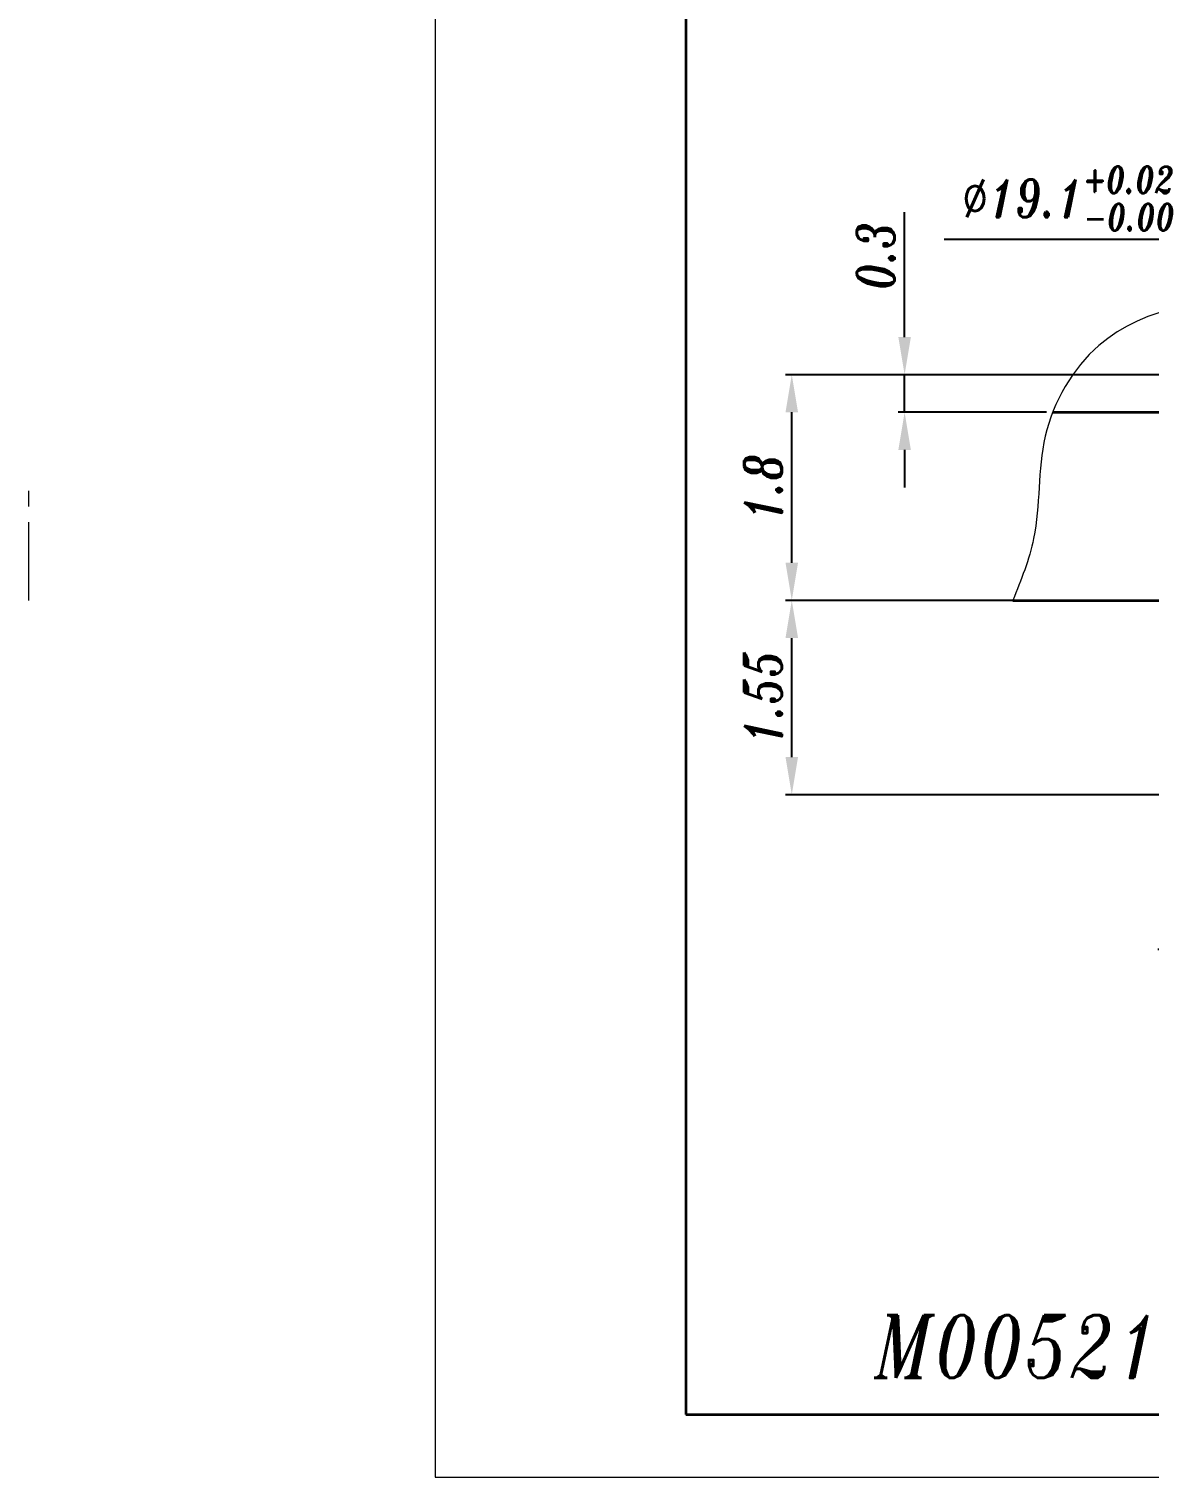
# Model space of a CAD drawing. Extents: x 23 to 295, y 27 to 324.
# Drawn here: x 22.8 to 112.2, y 27.3 to 142.8 of the extents above; entities that cross this region are included whole.
import ezdxf

# ---------------------------------------------------------------- set-up
doc = ezdxf.new("R2010")
doc.units = 0
doc.header["$LTSCALE"] = 5
doc.header["$MEASUREMENT"] = 0
doc.linetypes.add('CENTER', pattern=[2, 1.25, -0.25, 0.25, -0.25])
doc.layers.get('0').update_dxf_attribs({"linetype": 'CONTINUOUS', "lineweight": 15})
doc.layers.add('1', color=1, linetype='CENTER', lineweight=15)
doc.layers.add('3', color=3, linetype='CONTINUOUS', lineweight=35)
doc.styles.add('ITALICT', font='ITALICT.shx', dxfattribs={"width": 0.8, "height": 3})
doc.dimstyles.new('Stand', dxfattribs={"dimtxt": 3, "dimasz": 3, "dimexe": 0.5, "dimexo": 0.5, "dimgap": 0.8, "dimtad": 1, "dimdsep": 46, "dimtxsty": 'ITALICT', "dimcen": 0, "dimadec": 1, "dimazin": 2, "dimtfac": 1, "dimtmove": 0, "dimatfit": 3, "dimfxl": 1, "dimtolj": 1, "dimtzin": 0, "dimarcsym": 0})
doc.dimstyles.get("Standard").update_dxf_attribs({"dimtxt": 3, "dimasz": 3, "dimexe": 0.5, "dimexo": 0.5, "dimgap": 0.8, "dimtad": 1, "dimlfac": 0.1, "dimdsep": 46, "dimtxsty": 'ITALICT', "dimcen": 0, "dimadec": 1, "dimazin": 2, "dimtfac": 1, "dimtmove": 0, "dimatfit": 3, "dimfxl": 1, "dimtolj": 1, "dimtzin": 0, "dimarcsym": 0})

# ---------------------------------------------------------------- blocks, each defined once
blk = doc.blocks.new('*D3')
at = {"color": 0, "lineweight": -2, "transparency": 16777216}
for p, q in [((126.0894794219324, 115.2037816854152), (83.19678354775482, 115.2037816854152)), ((83.69678354775482, 100.2037816854105), (83.69678354775482, 112.2037816854152)), ((100.8300757139183, 97.20378168541049), (83.19678354775482, 97.2037816854105))]:
    blk.add_line(p, q, dxfattribs=at)
at = {"color": 0, "transparency": 16777216}
for points in [[(83.19678354775482, 112.2037816854152), (84.19678354775482, 112.2037816854152), (83.69678354775482, 115.2037816854152)], [(83.19678354775482, 100.2037816854105), (84.19678354775482, 100.2037816854105), (83.69678354775482, 97.2037816854105)]]:
    blk.add_solid(points, dxfattribs=at)
at = {"color": 0, "transparency": 16777216, "insert": (81.3967835477548, 106.2037816854128), "char_height": 3, "attachment_point": 5, "rotation": 90, "style": 'ITALICT'}
blk.add_mtext('\\A1;1.8', dxfattribs=at)
blk = doc.blocks.new('*D4')
at = {"color": 0, "lineweight": -2, "transparency": 16777216}
for p, q in [((92.69678354775485, 118.2037816854152), (92.69678354775485, 128.1752102568437)), ((126.0894794219324, 115.2037816854152), (92.19678354775485, 115.2037816854152)), ((92.69678354775485, 112.2037816854166), (92.69678354775485, 115.2037816854152)), ((104.0106488191321, 112.2037816854165), (92.19678354775485, 112.2037816854166)), ((92.69678354775485, 109.2037816854166), (92.69678354775485, 106.2037816854166))]:
    blk.add_line(p, q, dxfattribs=at)
at = {"color": 0, "transparency": 16777216}
for points in [[(92.19678354775485, 118.2037816854152), (93.19678354775485, 118.2037816854152), (92.69678354775485, 115.2037816854152)], [(92.19678354775485, 109.2037816854166), (93.19678354775485, 109.2037816854166), (92.69678354775485, 112.2037816854166)]]:
    blk.add_solid(points, dxfattribs=at)
at = {"color": 0, "transparency": 16777216, "insert": (90.39678354775484, 124.6894959711295), "char_height": 3, "attachment_point": 5, "rotation": 90, "style": 'ITALICT'}
blk.add_mtext('\\A1;0.3', dxfattribs=at)
blk = doc.blocks.new('*D15')
at = {"color": 0, "lineweight": -2, "transparency": 16777216}
for p, q in [((115.3444814235336, 125.9737204976717), (95.86256749450008, 125.9737204976717)), ((118.3444814235336, 121.6633762867347), (118.3444814235336, 126.4737204976717))]:
    blk.add_line(p, q, dxfattribs=at)
at = {"color": 0, "transparency": 16777216}
blk.add_solid([(115.3444814235336, 126.4737204976717), (115.3444814235336, 125.4737204976717), (118.3444814235336, 125.9737204976717)], dxfattribs=at)
at = {"color": 0, "transparency": 16777216, "insert": (105.7739960659287, 129.2587204976717), "char_height": 3, "attachment_point": 5, "style": 'ITALICT'}
blk.add_mtext('\\A1;%%c19.1{}{\\H0.71x;\\C3;\\S+0.02^ -0.00;}', dxfattribs=at)
blk = doc.blocks.new('*D16')
at = {"color": 0, "lineweight": -2, "transparency": 16777216}
for p, q in [((152.1944814235285, 96.70378168541029), (152.1944814235285, 68.86116822981694)), ((149.1944814235285, 69.36116822981694), (112.8993028534731, 69.36116822981694))]:
    blk.add_line(p, q, dxfattribs=at)
at = {"color": 0, "transparency": 16777216}
blk.add_solid([(149.1944814235285, 69.86116822981694), (149.1944814235285, 68.86116822981694), (152.1944814235285, 69.36116822981694)], dxfattribs=at)
at = {"color": 0, "transparency": 16777216, "insert": (124.0513028534731, 72.64616822981694), "char_height": 3, "attachment_point": 5, "style": 'ITALICT'}
blk.add_mtext('\\A1;%%c25.87{}{\\H0.71x;\\C3;\\S+0.05^ -0.00;}', dxfattribs=at)
blk = doc.blocks.new('*D20')
at = {"color": 0, "lineweight": -2, "transparency": 16777216}
for p, q in [((175.6580409789441, 105.7438189535159), (187.324480412206, 109.9900556470926)), ((152.6944814235292, 97.20378168541255), (189.5790454943803, 97.20378168541264))]:
    blk.add_line(p, q, dxfattribs=at)
for start, end in [(24.66142835522045, 29.32285671044096), (1.272221872585407e-13, 19.99999999999995), (350.6771432895591, 355.3385716447796)]:
    blk.add_arc((152.1944814235292, 97.20378168541255), 36.88456407085103, start, end, dxfattribs=at)
at = {"color": 0, "transparency": 16777216}
for points in [[(186.1772809597339, 112.7840401320716), (185.2522747868814, 112.4040880559032), (186.854634101813, 109.8190455754298)], [(188.4574568699659, 94.22659717954159), (189.4566296083249, 94.18592976112996), (189.0790454943803, 97.20378168541264)]]:
    blk.add_solid(points, dxfattribs=at)
at = {"color": 0, "transparency": 16777216, "insert": (190.7837439189069, 104.0081098289889), "char_height": 3, "attachment_point": 5, "rotation": 280.00000000000006, "style": 'ITALICT'}
blk.add_mtext('\\A1;20°', dxfattribs=at)
blk = doc.blocks.new('*D21')
at = {"color": 0, "lineweight": -2, "transparency": 16777216}
for p, q in [((151.6944814235196, 97.20378168542447), (83.19678354775482, 97.20378168542449)), ((83.6967835477548, 84.70378168541451), (83.6967835477548, 94.20378168542449)), ((114.8196932885492, 81.7037816854145), (83.1967835477548, 81.70378168541451))]:
    blk.add_line(p, q, dxfattribs=at)
at = {"color": 0, "transparency": 16777216}
for points in [[(83.1967835477548, 94.20378168542449), (84.1967835477548, 94.20378168542449), (83.69678354775482, 97.20378168542449)], [(83.1967835477548, 84.70378168541451), (84.1967835477548, 84.70378168541451), (83.6967835477548, 81.70378168541451)]]:
    blk.add_solid(points, dxfattribs=at)
at = {"color": 0, "transparency": 16777216, "insert": (81.3967835477548, 89.45378168541951), "char_height": 3, "attachment_point": 5, "rotation": 90, "style": 'ITALICT'}
blk.add_mtext('\\A1;1.55', dxfattribs=at)

msp = doc.modelspace()

# ---------------------------------------------------------------- linework, layer by layer
for p, q in [((55.25739519223293, 324.2932816767885), (55.25739519223293, 27.2932816767885)), ((55.25739519223293, 27.2932816767885), (265.2573951922329, 27.2932816767885))]:
    msp.add_line(p, q)
msp.add_open_spline([(175.1881946685519, 105.5728088818513), (173.3469373740072, 109.6031019441486), (171.0916978179562, 115.0206468694798), (161.6947665633045, 117.5491465618268), (150.4829169786559, 119.4242433273855), (137.11348304481, 119.2747644927914), (122.7511253393785, 122.0443949163276), (108.7662631020691, 120.3472723379184), (103.0648241361831, 110.4683286248706), (103.6813926521369, 103.0196672470042), (101.9887911127364, 98.83308708227781), (101.3300757139183, 97.20378168541049)], degree=3, knots=[10.74963297060187, 10.74963297060187, 10.74963297060187, 10.74963297060187, 17.75549841706249, 27.96088576576621, 37.0528186058918, 52.68756143906228, 67.23597214321767, 81.95800236611363, 90.36437151872197, 98.5560412824521, 103.7751643595449, 103.7751643595449, 103.7751643595449, 103.7751643595449])
at = {"layer": '1'}
msp.add_line((22.84448142353335, 97.20378168541504), (22.84448142353335, 107.203781685415), dxfattribs=at)
at = {"layer": '3'}
for p, q in [((75.25739519223293, 319.2932816767885), (75.25739519223293, 32.2932816767885)), ((104.5106488191321, 112.2037816854165), (120.3444814235335, 112.2037816854143)), ((101.33007571392, 97.20378168541463), (152.1944814235336, 97.20378168541463)), ((75.25739519223293, 32.2932816767885), (260.2573951922329, 32.2932816767885))]:
    msp.add_line(p, q, dxfattribs=at)

# ---------------------------------------------------------------- texts
at = {"style": 'ITALICT', "width": 0.8}
msp.add_text('M00521', height=5, dxfattribs=at).set_placement((90.27837345960467, 35.19845661279683))

# ---------------------------------------------------------------- dimensions: what is measured, and where the dimension line sits
for base, p1, p2, text, override, picture, middle in [((118.3444814235336, 125.9737204976717), (22.84448142353335, 97.20378168541504), (118.3444814235336, 121.1633762867347), '%%c<>{}{\\H0.71x;\\C3;\\S+0.02^ -0.00;}', {"dimlfac": 0.2, "dimse1": 1, "dimsd1": 1, "dimtp": 0.02, "dimtm": 0, "dimtdec": 2, "dimtzin": 0}, '*D15', (105.7739960659287, 125.9737204976717)), ((22.84448142353335, 69.36116822981694), (152.1944814235285, 97.20378168541029), (22.84448142353335, 97.20378168541504), '%%c<>{}{\\H0.71x;\\C3;\\S+0.05^ -0.00;}', {"dimlfac": 0.2, "dimse2": 1, "dimsd2": 1, "dimtp": 0.05, "dimtm": 0, "dimtdec": 2, "dimtzin": 0}, '*D16', (124.0513028534731, 69.36116822981694))]:
    dim = msp.add_linear_dim(base=base, p1=p1, p2=p2, text=text, dimstyle='Standard', override=override)
    dim.commit()
    dim.dimension.update_dxf_attribs({"geometry": picture, "text_midpoint": middle, "dimtype": 160})
dim = msp.add_linear_dim(base=(92.69678354775485, 115.2037816854152), p1=(104.5106488191321, 112.2037816854165), p2=(126.5894794219324, 115.2037816854152), angle=90, dimstyle='Stand', override={"dimtxt": 3, "dimasz": 3, "dimexe": 0.5, "dimexo": 0.5, "dimgap": 0.8, "dimtad": 1, "dimtih": 0, "dimtoh": 0, "dimdec": 2, "dimlfac": 0.1, "dimzin": 8, "dimtxsty": 'ITALICT', "dimcen": 0, "dimaunit": 1, "dimtdec": 2, "dimtofl": 1, "dimtmove": 0, "dimtvp": 13.88888888888889, "dimtzin": 8})
dim.commit()
dim.dimension.update_dxf_attribs({"geometry": '*D4', "text_midpoint": (92.69678354775483, 124.6894959711295), "dimtype": 160})
for base, p1, p2, override, picture, middle in [((83.69678354775482, 115.2037816854152), (101.3300757139183, 97.20378168541049), (126.5894794219324, 115.2037816854152), {"dimtxt": 3, "dimasz": 3, "dimexe": 0.5, "dimexo": 0.5, "dimgap": 0.8, "dimtad": 1, "dimtih": 0, "dimtoh": 0, "dimdec": 2, "dimlfac": 0.1, "dimzin": 8, "dimtxsty": 'ITALICT', "dimcen": 0, "dimaunit": 1, "dimtdec": 2, "dimtofl": 1, "dimtmove": 0, "dimtvp": 13.88888888888889, "dimtzin": 8}, '*D3', (81.3967835477548, 106.2037816854128)), ((83.69678354775482, 97.20378168542449), (115.3196932885492, 81.7037816854145), (152.1944814235196, 97.20378168542447), {"dimlfac": 0.1, "dimaunit": 1, "dimtol": 0, "dimlim": 0, "dimtp": 0, "dimtm": 0, "dimtfac": 1, "dimtdec": 2, "dimtvp": 13.88888888888889, "dimtolj": 1, "dimtzin": 0}, '*D21', (81.3967835477548, 89.45378168541951))]:
    dim = msp.add_linear_dim(base=base, p1=p1, p2=p2, angle=90, dimstyle='Stand', override=override)
    dim.commit()
    dim.dimension.update_dxf_attribs({"geometry": picture, "text_midpoint": middle})
dim = msp.add_angular_dim_2l(base=(188.8296452672888, 101.4858182146365), line1=((152.1944814235292, 97.20378168541254), (175.1881946685511, 105.572808881853)), line2=((152.1944814235292, 97.20378168541254), (101.3300757139191, 97.20378168541244)), dimstyle='Stand')
dim.commit()
dim.dimension.update_dxf_attribs({"geometry": '*D20', "text_midpoint": (190.7837439189069, 104.0081098289889)})

doc.saveas('drawing.dxf')
